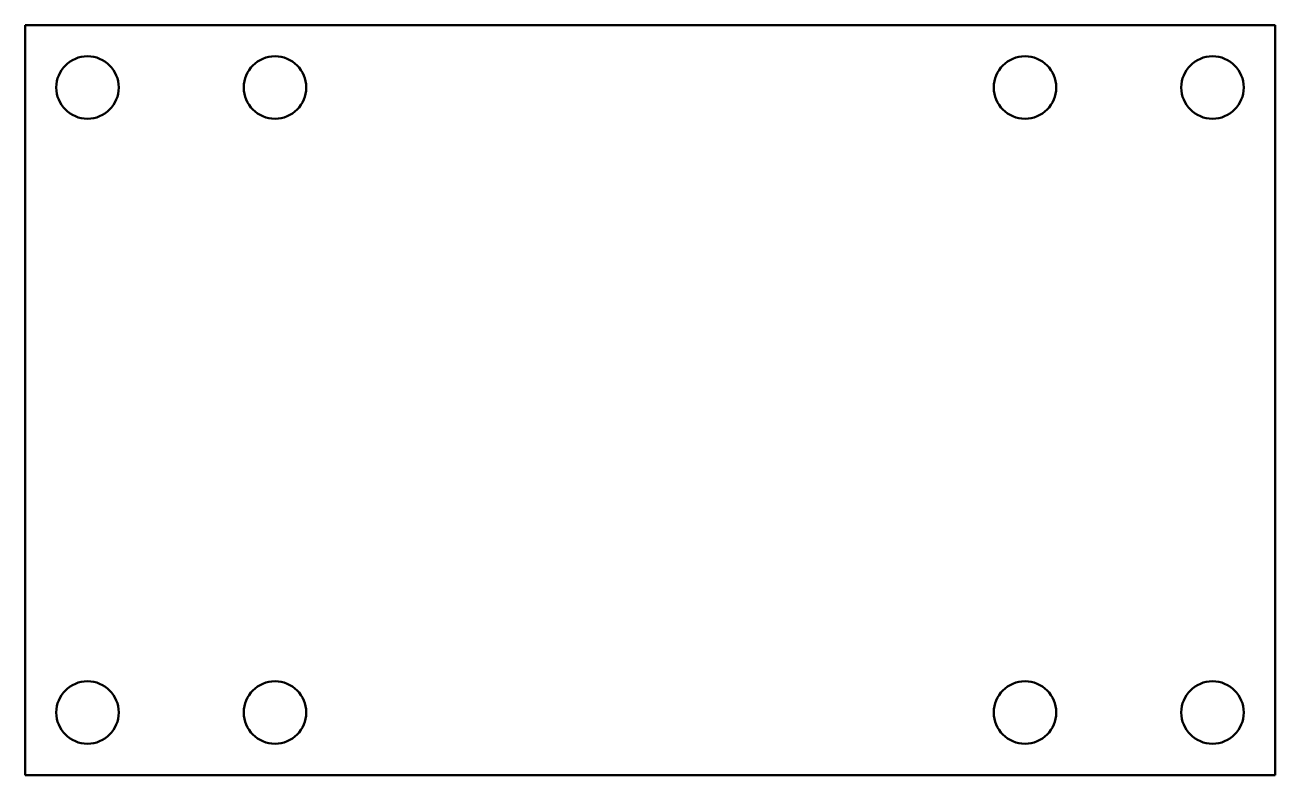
# Model space of a CAD drawing. Header units: millimetres. Extents: x 0 to 400, y -240 to 0.
import ezdxf

# ---------------------------------------------------------------- set-up
doc = ezdxf.new("R2010")
doc.units = ezdxf.units.MM
doc.layers.add('IV_INTERIOR_PROFILES', color=7, linetype='Continuous', lineweight=50)
doc.layers.add('IV_OUTER_PROFILE', color=7, linetype='Continuous', lineweight=50)

msp = doc.modelspace()

# ---------------------------------------------------------------- linework, layer by layer
at = {"layer": 'IV_INTERIOR_PROFILES'}
for centre in [(20, -20), (80, -20), (320, -20), (380, -20), (20, -220), (80, -220), (320, -220), (380, -220)]:
    msp.add_circle(centre, 10, dxfattribs=at)
at = {"layer": 'IV_OUTER_PROFILE'}
for p, q in [((0, 0), (400, 0)), ((0, -240), (0, 0)), ((400, 0), (400, -240)), ((400, -240), (0, -240))]:
    msp.add_line(p, q, dxfattribs=at)

doc.saveas('drawing.dxf')
